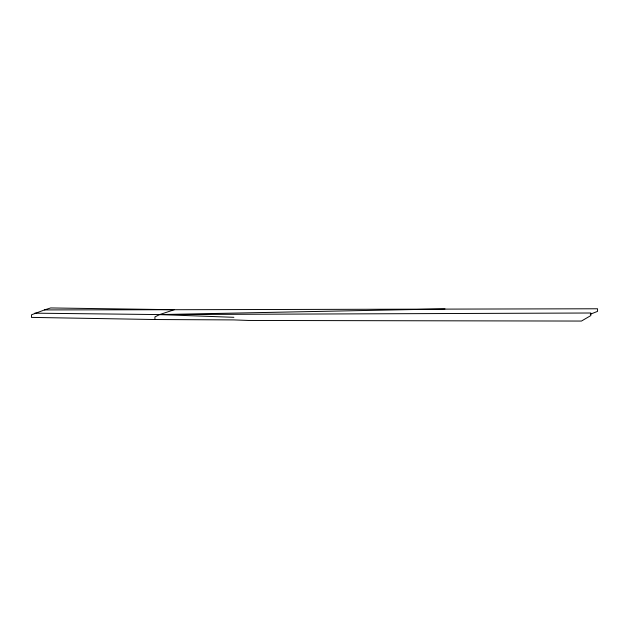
<?xml version="1.0" encoding="UTF-8"?>
<svg xmlns="http://www.w3.org/2000/svg" width="629" height="629" viewBox="0 0 629 629"><rect width="100%" height="100%" fill="white"/><g stroke="black" fill="none" stroke-linecap="round" stroke-linejoin="round"><path stroke-width="0.94" d="M154.915 319.524L154.931 316.922L159.648 314.579L174.319 309.712L44.478 309.916L31.497 314.799L31.45 317.393L154.915 319.524L233.862 319.909L248.565 320.46L581.44 321.057L590.804 315.593L590.804 313.006L159.931 314.586L34.815 313.171M590.309 314.201L597.55 311.386L597.55 308.776L174.272 309.712L50.69 307.943L44.478 309.916M445.01 308.902L159.687 314.579M159.931 314.586L233.878 317.315"/></g></svg>
